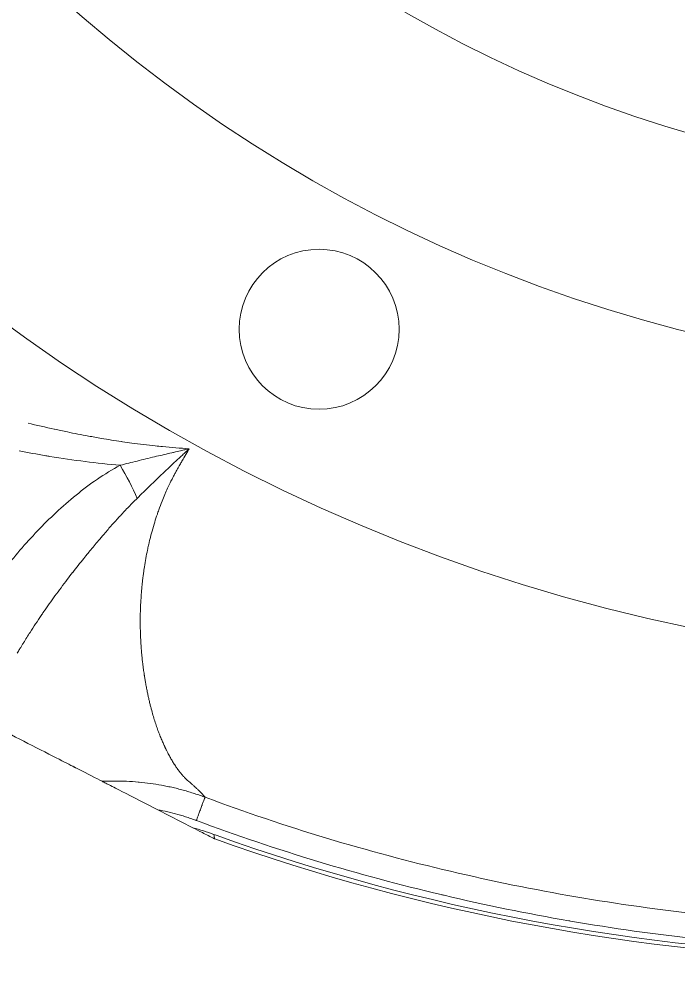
# Model space of a CAD drawing. Header units: millimetres. Extents: x -2122 to 22797, y 3569 to 89276.
# Drawn here: x 9262.2 to 9393, y 87400.9 to 87588.3 of the extents above; entities that cross this region are included whole.
import ezdxf

# ---------------------------------------------------------------- set-up
doc = ezdxf.new("R2010")
doc.units = ezdxf.units.MM
doc.header["$LTSCALE"] = 20
doc.layers.add('IA-DIBUJO', color=3, linetype='Continuous', lineweight=30)

msp = doc.modelspace()

# ---------------------------------------------------------------- linework, layer by layer
at = {"layer": 'IA-DIBUJO', "color": 3, "linetype": 'Continuous', "lineweight": 0, "extrusion": (0, 1, -2.22045e-16)}
for p, q in [((9265.39, 87507.73, 1283.42), (9265.39, 87507.73, 1283.42)), ((9269.91, 87474.51, 1283.42), (9269.91, 87474.51, 1283.42)), ((9267.43, 87471.05, 1283.42), (9267.43, 87471.05, 1283.42)), ((9289.74, 87431.32, 1283.42), (9296.71, 87427.75, 1283.42))]:
    msp.add_line(p, q, dxfattribs=at)
at = {"layer": 'IA-DIBUJO', "color": 2, "linetype": 'Continuous', "lineweight": 0}
for centre, radius in [((9465.92, 87809.58, 1283.42), 349.25), ((9465.92, 87809.58, 1283.42), 292.1), ((9321.77, 87526.69, 1283.42), 15.88)]:
    msp.add_circle(centre, radius, dxfattribs=at)
at = {"layer": 'IA-DIBUJO', "color": 3, "linetype": 'Continuous', "lineweight": 0}
msp.add_circle((9465.92, 87809.58, 1283.42), 254, dxfattribs=at)
for centre, major_axis, ratio, start_param, end_param in [((9282.31, 87496.72, 1283.42), (-4.63, 8.72), 0.146212, -2.071313, -1.301949), ((-6905.11, 93842.02, 1283.42), (16203.32, -6443.11), 0.051398, 0.02878, 0.029631)]:
    msp.add_ellipse(centre, major_axis=major_axis, ratio=ratio, start_param=start_param, end_param=end_param, dxfattribs=at)
for points, knots in [([(9295.99, 87502.98, 1283.42), (9295.11, 87503.03, 1283.42), (9294.24, 87503.09, 1283.42), (9292.47, 87503.23, 1283.42), (9291.58, 87503.31, 1283.42), (9290.21, 87503.44, 1283.42), (9289.73, 87503.49, 1283.42), (9287.69, 87503.71, 1283.42), (9286.14, 87503.9, 1283.42), (9283.98, 87504.19, 1283.42), (9283.37, 87504.28, 1283.42), (9282.68, 87504.38, 1283.42), (9282.6, 87504.39, 1283.42), (9281.2, 87504.6, 1283.42), (9279.89, 87504.81, 1283.42), (9277.71, 87505.18, 1283.42), (9276.85, 87505.33, 1283.42), (9274.6, 87505.75, 1283.42), (9273.2, 87506.02, 1283.42), (9270.95, 87506.49, 1283.42), (9270.1, 87506.67, 1283.42), (9269.24, 87506.86, 1283.42), (9269.23, 87506.86, 1283.42), (9267.47, 87507.24, 1283.42), (9265.74, 87507.64, 1283.42), (9264, 87508.07, 1283.42)], [-0.00513072, -0.00513072, -0.00513072, -0.00513072, -0.00379669, -0.00379669, -0.00243975, -0.00243975, -0.00170309, -0.00170309, 0.00066459, 0.00066459, 0.00160637, 0.00160637, 0.00172466, 0.00172466, 0.00375339, 0.00375339, 0.00507953, 0.00507953, 0.00723894, 0.00723894, 0.00856236, 0.00856236, 0.00858018, 0.00858018, 0.01128995, 0.01128995, 0.01128995, 0.01128995]), ([(9262.27, 87502.55, 1283.42), (9264.01, 87502.21, 1283.42), (9265.76, 87501.89, 1283.42), (9267.51, 87501.6, 1283.42), (9267.79, 87501.55, 1283.42), (9268.07, 87501.51, 1283.42), (9268.35, 87501.46, 1283.42), (9270.67, 87501.08, 1283.42), (9273, 87500.74, 1283.42), (9275.33, 87500.44, 1283.42), (9277.65, 87500.15, 1283.42), (9279.98, 87499.9, 1283.42), (9282.31, 87499.69, 1283.42)], [0.00197181, 0.00197181, 0.00197181, 0.00197181, 0.00466944, 0.00466944, 0.00466944, 0.00510061, 0.00510061, 0.00510061, 0.00867547, 0.00867547, 0.00867547, 0.01223161, 0.01223161, 0.01223161, 0.01223161]), ([(9295.99, 87502.98, 1283.42), (9295.92, 87502.96, 1283.42), (9295.84, 87502.95, 1283.42), (9295.7, 87502.91, 1283.42), (9295.63, 87502.9, 1283.42), (9295.42, 87502.85, 1283.42), (9295.27, 87502.81, 1283.42), (9294.85, 87502.71, 1283.42), (9294.56, 87502.64, 1283.42), (9293.82, 87502.47, 1283.42), (9293.37, 87502.36, 1283.42), (9292.79, 87502.23, 1283.42), (9292.68, 87502.2, 1283.42), (9292.05, 87502.06, 1283.42), (9291.54, 87501.94, 1283.42), (9290.52, 87501.7, 1283.42), (9290.02, 87501.59, 1283.42), (9289.39, 87501.44, 1283.42), (9289.26, 87501.41, 1283.42), (9288.54, 87501.24, 1283.42), (9287.95, 87501.1, 1283.42), (9286.79, 87500.82, 1283.42), (9286.22, 87500.68, 1283.42), (9285.1, 87500.4, 1283.42), (9284.54, 87500.26, 1283.42), (9283.44, 87499.98, 1283.42), (9282.89, 87499.84, 1283.42), (9282.33, 87499.7, 1283.42), (9282.32, 87499.7, 1283.42), (9282.31, 87499.69, 1283.42)], [0.000000126, 0.000000126, 0.000000126, 0.000000126, 0.00011133, 0.00011133, 0.000222659, 0.000222659, 0.000445318, 0.000445318, 0.000890636, 0.000890636, 0.001599908, 0.001599908, 0.001781272, 0.001781272, 0.002579859, 0.002579859, 0.003363744, 0.003363744, 0.003562544, 0.003562544, 0.004484327, 0.004484327, 0.005377622, 0.005377622, 0.006244959, 0.006244959, 0.007112297, 0.007112297, 0.007125088, 0.007125088, 0.007125088, 0.007125088]), ([(9285.65, 87493.13, 1283.42), (9286.5, 87493.96, 1283.42), (9287.35, 87494.79, 1283.42), (9288.62, 87496.03, 1283.42), (9289.05, 87496.44, 1283.42), (9289.9, 87497.26, 1283.42), (9290.33, 87497.67, 1283.42), (9291.62, 87498.9, 1283.42), (9292.48, 87499.71, 1283.42), (9293.78, 87500.92, 1283.42), (9294.22, 87501.32, 1283.42), (9294.87, 87501.93, 1283.42), (9295.08, 87502.13, 1283.42), (9295.41, 87502.44, 1283.42), (9295.52, 87502.54, 1283.42), (9295.68, 87502.69, 1283.42), (9295.73, 87502.74, 1283.42), (9295.82, 87502.82, 1283.42), (9295.84, 87502.84, 1283.42), (9295.88, 87502.88, 1283.42), (9295.9, 87502.89, 1283.42), (9295.93, 87502.91, 1283.42), (9295.94, 87502.92, 1283.42), (9295.99, 87502.98, 1283.42)], [0, 0, 0, 0, 0.00180107, 0.00180107, 0.002701604, 0.002701604, 0.003602139, 0.003602139, 0.005403209, 0.005403209, 0.006303743, 0.006303743, 0.006754011, 0.006754011, 0.006979145, 0.006979145, 0.007091711, 0.007091711, 0.007147995, 0.007147995, 0.007176137, 0.007176137, 0.007204245, 0.007204245, 0.007204245, 0.007204245]), ([(9299.13, 87433.81, 1283.42), (9299.11, 87433.84, 1283.42), (9299.09, 87433.87, 1283.42), (9299.05, 87433.92, 1283.42), (9299.04, 87433.93, 1283.42), (9299.02, 87433.97, 1283.42), (9299, 87433.99, 1283.42), (9298.98, 87434.02, 1283.42), (9298.97, 87434.03, 1283.42), (9298.97, 87434.04, 1283.42), (9298.96, 87434.04, 1283.42), (9298.96, 87434.04, 1283.42), (9298.96, 87434.05, 1283.42), (9298.94, 87434.07, 1283.42), (9298.93, 87434.08, 1283.42), (9298.84, 87434.18, 1283.42), (9298.75, 87434.28, 1283.42), (9298.62, 87434.43, 1283.42), (9298.57, 87434.47, 1283.42), (9298.45, 87434.6, 1283.42), (9298.37, 87434.68, 1283.42), (9298.22, 87434.82, 1283.42), (9298.16, 87434.88, 1283.42), (9298.07, 87434.97, 1283.42), (9298.03, 87435.01, 1283.42), (9297.86, 87435.17, 1283.42), (9297.71, 87435.31, 1283.42), (9297.5, 87435.51, 1283.42), (9297.44, 87435.56, 1283.42), (9297.37, 87435.63, 1283.42), (9297.36, 87435.64, 1283.42), (9297.23, 87435.75, 1283.42), (9297.11, 87435.86, 1283.42), (9296.92, 87436.04, 1283.42), (9296.85, 87436.1, 1283.42), (9296.72, 87436.21, 1283.42), (9296.67, 87436.27, 1283.42), (9296.59, 87436.33, 1283.42), (9296.58, 87436.35, 1283.42), (9296.56, 87436.36, 1283.42), (9296.56, 87436.36, 1283.42), (9296.54, 87436.38, 1283.42), (9296.53, 87436.39, 1283.42), (9296.51, 87436.4, 1283.42), (9296.51, 87436.41, 1283.42), (9296.47, 87436.45, 1283.42), (9296.43, 87436.48, 1283.42), (9296.34, 87436.56, 1283.42), (9296.27, 87436.62, 1283.42), (9296.21, 87436.68, 1283.42), (9296.2, 87436.69, 1283.42), (9296.17, 87436.71, 1283.42), (9296.14, 87436.74, 1283.42), (9296.11, 87436.77, 1283.42), (9296.1, 87436.77, 1283.42), (9296.08, 87436.8, 1283.42), (9296.06, 87436.81, 1283.42), (9296.03, 87436.84, 1283.42), (9296.01, 87436.85, 1283.42), (9295.97, 87436.89, 1283.42), (9295.94, 87436.91, 1283.42), (9295.91, 87436.94, 1283.42), (9295.9, 87436.94, 1283.42), (9295.9, 87436.95, 1283.42), (9295.9, 87436.95, 1283.42), (9295.89, 87436.96, 1283.42), (9295.88, 87436.97, 1283.42), (9295.86, 87436.98, 1283.42), (9295.85, 87436.98, 1283.42), (9295.85, 87436.99, 1283.42), (9295.84, 87436.99, 1283.42), (9295.83, 87437, 1283.42), (9295.83, 87437, 1283.42), (9295.82, 87437.01, 1283.42), (9295.82, 87437.01, 1283.42), (9295.81, 87437.02, 1283.42), (9295.8, 87437.03, 1283.42), (9295.79, 87437.03, 1283.42), (9295.79, 87437.03, 1283.42), (9295.78, 87437.04, 1283.42), (9295.78, 87437.04, 1283.42), (9295.76, 87437.05, 1283.42), (9295.76, 87437.06, 1283.42), (9295.74, 87437.07, 1283.42), (9295.74, 87437.07, 1283.42), (9295.72, 87437.08, 1283.42), (9295.72, 87437.08, 1283.42), (9295.71, 87437.09, 1283.42), (9295.7, 87437.09, 1283.42), (9295.7, 87437.1, 1283.42), (9295.69, 87437.1, 1283.42), (9295.69, 87437.11, 1283.42), (9295.68, 87437.11, 1283.42), (9295.67, 87437.12, 1283.42), (9295.67, 87437.12, 1283.42), (9295.66, 87437.13, 1283.42), (9295.66, 87437.13, 1283.42), (9295.66, 87437.13, 1283.42), (9295.66, 87437.13, 1283.42), (9295.66, 87437.13, 1283.42), (9295.66, 87437.13, 1283.42), (9295.65, 87437.14, 1283.42), (9295.64, 87437.14, 1283.42), (9295.62, 87437.17, 1283.42), (9295.6, 87437.18, 1283.42), (9295.57, 87437.21, 1283.42), (9295.55, 87437.23, 1283.42), (9295.52, 87437.25, 1283.42), (9295.52, 87437.25, 1283.42), (9295.52, 87437.26, 1283.42), (9295.52, 87437.26, 1283.42), (9295.47, 87437.29, 1283.42), (9295.44, 87437.33, 1283.42), (9295.4, 87437.37, 1283.42), (9295.39, 87437.38, 1283.42), (9295.38, 87437.39, 1283.42), (9295.38, 87437.39, 1283.42), (9295.38, 87437.39, 1283.42), (9295.38, 87437.39, 1283.42), (9295.38, 87437.39, 1283.42), (9295.38, 87437.4, 1283.42), (9295.37, 87437.4, 1283.42), (9295.36, 87437.42, 1283.42), (9295.35, 87437.43, 1283.42), (9295.32, 87437.46, 1283.42), (9295.3, 87437.48, 1283.42), (9295.25, 87437.52, 1283.42), (9295.23, 87437.54, 1283.42), (9295.2, 87437.57, 1283.42), (9295.19, 87437.58, 1283.42), (9295.18, 87437.59, 1283.42), (9295.18, 87437.6, 1283.42), (9295.18, 87437.6, 1283.42), (9295.18, 87437.6, 1283.42), (9295.16, 87437.61, 1283.42), (9295.15, 87437.63, 1283.42), (9295.12, 87437.66, 1283.42), (9295.1, 87437.68, 1283.42), (9295.01, 87437.78, 1283.42), (9294.93, 87437.86, 1283.42), (9294.83, 87437.97, 1283.42), (9294.81, 87437.99, 1283.42), (9294.78, 87438.02, 1283.42), (9294.77, 87438.03, 1283.42), (9294.76, 87438.05, 1283.42), (9294.75, 87438.06, 1283.42), (9294.68, 87438.14, 1283.42), (9294.61, 87438.22, 1283.42), (9294.53, 87438.32, 1283.42), (9294.51, 87438.33, 1283.42), (9294.41, 87438.45, 1283.42), (9294.33, 87438.55, 1283.42), (9294.18, 87438.74, 1283.42), (9294.11, 87438.82, 1283.42), (9294.02, 87438.94, 1283.42), (9293.99, 87438.98, 1283.42), (9293.81, 87439.21, 1283.42), (9293.66, 87439.42, 1283.42), (9293.5, 87439.65, 1283.42), (9293.48, 87439.67, 1283.42), (9293.32, 87439.91, 1283.42), (9293.17, 87440.14, 1283.42), (9292.87, 87440.6, 1283.42), (9292.73, 87440.83, 1283.42), (9292.51, 87441.2, 1283.42), (9292.44, 87441.32, 1283.42), (9292.33, 87441.52, 1283.42), (9292.29, 87441.59, 1283.42), (9292.22, 87441.71, 1283.42), (9292.19, 87441.77, 1283.42), (9292.02, 87442.08, 1283.42), (9291.88, 87442.34, 1283.42), (9291.65, 87442.78, 1283.42), (9291.57, 87442.95, 1283.42), (9291.45, 87443.19, 1283.42), (9291.41, 87443.26, 1283.42), (9291.35, 87443.39, 1283.42), (9291.32, 87443.45, 1283.42), (9291.28, 87443.55, 1283.42), (9291.26, 87443.59, 1283.42), (9291.22, 87443.67, 1283.42), (9291.2, 87443.71, 1283.42), (9291.17, 87443.78, 1283.42), (9291.16, 87443.8, 1283.42), (9291.14, 87443.83, 1283.42), (9291.14, 87443.84, 1283.42), (9291.13, 87443.85, 1283.42), (9291.13, 87443.86, 1283.42), (9291.07, 87443.98, 1283.42), (9291.02, 87444.1, 1283.42), (9290.85, 87444.46, 1283.42), (9290.74, 87444.72, 1283.42), (9290.5, 87445.27, 1283.42), (9290.38, 87445.56, 1283.42), (9290.14, 87446.17, 1283.42), (9290.01, 87446.48, 1283.42), (9289.77, 87447.14, 1283.42), (9289.64, 87447.48, 1283.42), (9289.4, 87448.19, 1283.42), (9289.28, 87448.56, 1283.42), (9289.04, 87449.31, 1283.42), (9288.92, 87449.7, 1283.42), (9288.69, 87450.5, 1283.42), (9288.57, 87450.91, 1283.42), (9288.44, 87451.4, 1283.42), (9288.43, 87451.46, 1283.42), (9288.35, 87451.75, 1283.42), (9288.29, 87451.99, 1283.42), (9288.2, 87452.35, 1283.42), (9288.17, 87452.47, 1283.42), (9288.14, 87452.61, 1283.42), (9288.14, 87452.63, 1283.42), (9288.14, 87452.64, 1283.42), (9288.14, 87452.64, 1283.42), (9288.13, 87452.65, 1283.42), (9288.13, 87452.66, 1283.42), (9288.12, 87452.69, 1283.42), (9288.12, 87452.71, 1283.42), (9288.1, 87452.77, 1283.42), (9288.09, 87452.81, 1283.42), (9288.03, 87453.09, 1283.42), (9287.97, 87453.34, 1283.42), (9287.89, 87453.7, 1283.42), (9287.87, 87453.8, 1283.42), (9287.79, 87454.18, 1283.42), (9287.73, 87454.46, 1283.42), (9287.61, 87455.04, 1283.42), (9287.55, 87455.34, 1283.42), (9287.44, 87455.94, 1283.42), (9287.38, 87456.24, 1283.42), (9287.29, 87456.79, 1283.42), (9287.24, 87457.05, 1283.42), (9287.18, 87457.45, 1283.42), (9287.15, 87457.58, 1283.42), (9287.12, 87457.79, 1283.42), (9287.11, 87457.86, 1283.42), (9287.09, 87457.96, 1283.42), (9287.09, 87457.98, 1283.42), (9287.08, 87458.02, 1283.42), (9287.08, 87458.03, 1283.42), (9287.08, 87458.08, 1283.42), (9287.07, 87458.13, 1283.42), (9287.01, 87458.53, 1283.42), (9286.96, 87458.89, 1283.42), (9286.87, 87459.51, 1283.42), (9286.84, 87459.78, 1283.42), (9286.78, 87460.24, 1283.42), (9286.76, 87460.43, 1283.42), (9286.7, 87460.9, 1283.42), (9286.67, 87461.17, 1283.42), (9286.62, 87461.68, 1283.42), (9286.6, 87461.92, 1283.42), (9286.56, 87462.34, 1283.42), (9286.54, 87462.53, 1283.42), (9286.52, 87462.81, 1283.42), (9286.51, 87462.92, 1283.42), (9286.48, 87463.2, 1283.42), (9286.47, 87463.36, 1283.42), (9286.45, 87463.65, 1283.42), (9286.44, 87463.77, 1283.42), (9286.43, 87463.88, 1283.42), (9286.43, 87463.89, 1283.42), (9286.43, 87463.9, 1283.42), (9286.43, 87463.91, 1283.42), (9286.43, 87463.92, 1283.42), (9286.4, 87464.33, 1283.42), (9286.38, 87464.74, 1283.42), (9286.35, 87465.35, 1283.42), (9286.34, 87465.55, 1283.42), (9286.31, 87466.27, 1283.42), (9286.3, 87466.77, 1283.42), (9286.28, 87467.77, 1283.42), (9286.27, 87468.27, 1283.42), (9286.27, 87469.27, 1283.42), (9286.28, 87469.77, 1283.42), (9286.3, 87470.77, 1283.42), (9286.32, 87471.27, 1283.42), (9286.36, 87472.17, 1283.42), (9286.38, 87472.56, 1283.42), (9286.43, 87473.45, 1283.42), (9286.47, 87473.94, 1283.42), (9286.55, 87474.94, 1283.42), (9286.59, 87475.45, 1283.42), (9286.67, 87476.19, 1283.42), (9286.7, 87476.43, 1283.42), (9286.73, 87476.72, 1283.42), (9286.73, 87476.78, 1283.42), (9286.74, 87476.86, 1283.42), (9286.75, 87476.9, 1283.42), (9286.75, 87476.94, 1283.42), (9286.75, 87476.94, 1283.42), (9286.79, 87477.26, 1283.42), (9286.83, 87477.58, 1283.42), (9286.89, 87478.02, 1283.42), (9286.9, 87478.14, 1283.42), (9286.98, 87478.69, 1283.42), (9287.04, 87479.11, 1283.42), (9287.19, 87480.1, 1283.42), (9287.28, 87480.66, 1283.42), (9287.49, 87481.77, 1283.42), (9287.59, 87482.31, 1283.42), (9287.77, 87483.17, 1283.42), (9287.84, 87483.49, 1283.42), (9287.95, 87483.98, 1283.42), (9287.99, 87484.15, 1283.42), (9288.06, 87484.43, 1283.42), (9288.08, 87484.54, 1283.42), (9288.13, 87484.74, 1283.42), (9288.15, 87484.84, 1283.42), (9288.32, 87485.51, 1283.42), (9288.47, 87486.08, 1283.42), (9288.79, 87487.24, 1283.42), (9288.96, 87487.83, 1283.42), (9289.31, 87488.95, 1283.42), (9289.48, 87489.49, 1283.42), (9289.69, 87490.08, 1283.42), (9289.71, 87490.14, 1283.42), (9289.75, 87490.27, 1283.42), (9289.77, 87490.33, 1283.42), (9289.84, 87490.54, 1283.42), (9289.89, 87490.68, 1283.42), (9290.15, 87491.41, 1283.42), (9290.37, 87491.99, 1283.42), (9290.78, 87493.01, 1283.42), (9290.96, 87493.44, 1283.42), (9291.19, 87494, 1283.42), (9291.25, 87494.12, 1283.42), (9291.47, 87494.64, 1283.42), (9291.65, 87495.02, 1283.42), (9292, 87495.78, 1283.42), (9292.18, 87496.15, 1283.42), (9292.39, 87496.56, 1283.42), (9292.41, 87496.61, 1283.42), (9292.46, 87496.69, 1283.42), (9292.48, 87496.73, 1283.42), (9292.51, 87496.79, 1283.42), (9292.52, 87496.81, 1283.42), (9292.54, 87496.86, 1283.42), (9292.56, 87496.9, 1283.42), (9292.68, 87497.13, 1283.42), (9292.79, 87497.33, 1283.42), (9293.01, 87497.76, 1283.42), (9293.13, 87497.98, 1283.42), (9293.37, 87498.42, 1283.42), (9293.49, 87498.65, 1283.42), (9293.72, 87499.06, 1283.42), (9293.83, 87499.25, 1283.42), (9294.06, 87499.67, 1283.42), (9294.2, 87499.9, 1283.42), (9294.48, 87500.39, 1283.42), (9294.62, 87500.64, 1283.42), (9294.82, 87500.97, 1283.42), (9294.86, 87501.06, 1283.42), (9295.17, 87501.58, 1283.42), (9295.44, 87502.04, 1283.42), (9295.81, 87502.67, 1283.42), (9295.9, 87502.82, 1283.42), (9295.99, 87502.98, 1283.42)], [0.0368756, 0.0368756, 0.0368756, 0.0368756, 0.0474343, 0.0474343, 0.0519244, 0.0519244, 0.0594488, 0.0594488, 0.0613299, 0.0613299, 0.0622704, 0.0622704, 0.063211, 0.063211, 0.0669732, 0.0669732, 0.0878734, 0.0878734, 0.0970708, 0.0970708, 0.1121197, 0.1121197, 0.1216281, 0.1216281, 0.1271685, 0.1271685, 0.1481993, 0.1481993, 0.1559246, 0.1559246, 0.1572661, 0.1572661, 0.1723149, 0.1723149, 0.1807326, 0.1807326, 0.1873638, 0.1873638, 0.1890704, 0.1890704, 0.1892449, 0.1892449, 0.1904501, 0.1904501, 0.191126, 0.191126, 0.1948882, 0.1948882, 0.2015426, 0.2015426, 0.2024126, 0.2024126, 0.2050712, 0.2050712, 0.2061748, 0.2061748, 0.2083765, 0.2083765, 0.209937, 0.209937, 0.2132044, 0.2132044, 0.2135326, 0.2135326, 0.2136992, 0.2136992, 0.2146397, 0.2146397, 0.215222, 0.215222, 0.2155803, 0.2155803, 0.2159932, 0.2159932, 0.2164236, 0.2164236, 0.2169227, 0.2169227, 0.2170671, 0.2170671, 0.2174614, 0.2174614, 0.2179317, 0.2179317, 0.2183437, 0.2183437, 0.2187482, 0.2187482, 0.2191545, 0.2191545, 0.2193425, 0.2193425, 0.219888, 0.219888, 0.2201608, 0.2201608, 0.2202764, 0.2202764, 0.2203955, 0.2203955, 0.2204336, 0.2204336, 0.2212236, 0.2212236, 0.2231047, 0.2231047, 0.2246627, 0.2246627, 0.2249858, 0.2249858, 0.2250327, 0.2250327, 0.228748, 0.228748, 0.2296886, 0.2298061, 0.2298061, 0.2299237, 0.2299237, 0.2301588, 0.2301588, 0.2314575, 0.2314575, 0.232866, 0.232866, 0.2346868, 0.2346868, 0.2360763, 0.2360763, 0.2365076, 0.2365076, 0.2366251, 0.2366251, 0.2367427, 0.2367427, 0.2381535, 0.2381535, 0.2400346, 0.2400346, 0.247559, 0.247559, 0.2494401, 0.2494401, 0.2503807, 0.2503807, 0.2513212, 0.2513212, 0.2585308, 0.2585308, 0.2602236, 0.2602236, 0.2692145, 0.2692145, 0.2759577, 0.2759577, 0.279155, 0.279155, 0.2945704, 0.2945704, 0.2961872, 0.2961872, 0.3116522, 0.3116522, 0.3263639, 0.3263639, 0.3337865, 0.3337865, 0.337664, 0.337664, 0.3408981, 0.3408981, 0.3548882, 0.3548882, 0.3634599, 0.3634599, 0.3670068, 0.3670068, 0.3696948, 0.3696948, 0.3717118, 0.3717118, 0.3735929, 0.3735929, 0.3747686, 0.3747686, 0.3750037, 0.3750037, 0.375474, 0.375474, 0.3829984, 0.3829984, 0.3980472, 0.3980472, 0.4134465, 0.4134465, 0.4286592, 0.4286592, 0.4435575, 0.4435575, 0.4582425, 0.4582425, 0.4724931, 0.4724931, 0.4865048, 0.4865048, 0.4883401, 0.4883401, 0.4958646, 0.4958646, 0.4996268, 0.4996268, 0.5000127, 0.5000127, 0.500097, 0.500097, 0.5005673, 0.5005673, 0.5015079, 0.5015079, 0.503389, 0.503389, 0.5142656, 0.5142656, 0.5184378, 0.5184378, 0.5290215, 0.5290215, 0.5393563, 0.5393563, 0.5485354, 0.5485354, 0.5560598, 0.5560598, 0.559822, 0.559822, 0.5617031, 0.5617031, 0.5624802, 0.5624802, 0.5626437, 0.5626437, 0.5635842, 0.5635842, 0.5714864, 0.5714864, 0.5781406, 0.5781406, 0.5830894, 0.5830894, 0.5906913, 0.5906913, 0.5982581, 0.5982581, 0.6050032, 0.6050032, 0.6094258, 0.6094258, 0.617073, 0.617073, 0.6242993, 0.6242993, 0.6247201, 0.6249552, 0.6249552, 0.6251903, 0.6251903, 0.6358928, 0.6358928, 0.6414441, 0.6414441, 0.6549455, 0.6549455, 0.6687051, 0.6687051, 0.6827399, 0.6827399, 0.6972885, 0.6972885, 0.7089023, 0.7089023, 0.7239412, 0.7239412, 0.7400905, 0.7400905, 0.7479323, 0.7479323, 0.7498134, 0.7498134, 0.7506844, 0.7506844, 0.7507539, 0.7507539, 0.7588762, 0.7588762, 0.762053, 0.762053, 0.7730326, 0.7730326, 0.7877957, 0.7877957, 0.802542, 0.802542, 0.8112349, 0.8112349, 0.8159804, 0.8159804, 0.8190382, 0.8190382, 0.8217658, 0.8217658, 0.8380873, 0.8380873, 0.8555182, 0.8555182, 0.872085, 0.872085, 0.8740204, 0.8740204, 0.8758472, 0.8758472, 0.8796094, 0.8796094, 0.8956567, 0.8956567, 0.9081444, 0.9081444, 0.9117039, 0.9117039, 0.9232413, 0.9232413, 0.9345276, 0.9345276, 0.9360425, 0.9360425, 0.9372501, 0.9372501, 0.9379236, 0.9379236, 0.9398047, 0.9398047, 0.9485077, 0.9485077, 0.9567088, 0.9567088, 0.9642136, 0.9642136, 0.9699024, 0.9699024, 0.9767514, 0.9767514, 0.9833208, 0.9833208, 0.9854581, 0.9854581, 0.9965323, 0.9965323, 0.9999985, 0.9999985, 0.9999985, 0.9999985]), ([(9282.31, 87499.69, 1283.42), (9280.74, 87498.86, 1283.42), (9279.23, 87497.93, 1283.42), (9277.77, 87496.94, 1283.42), (9276.31, 87495.94, 1283.42), (9274.91, 87494.88, 1283.42), (9273.54, 87493.77, 1283.42), (9272.17, 87492.66, 1283.42), (9270.85, 87491.5, 1283.42), (9269.58, 87490.32, 1283.42), (9268.31, 87489.13, 1283.42), (9267.07, 87487.91, 1283.42), (9265.88, 87486.66, 1283.42), (9263.49, 87484.17, 1283.42), (9261.24, 87481.55, 1283.42), (9259.15, 87478.83, 1283.42), (9257.05, 87476.1, 1283.42), (9255.1, 87473.26, 1283.42), (9253.32, 87470.28, 1283.42)], [0, 0, 0, 0, 0.00272153, 0.00272153, 0.00272153, 0.00544305, 0.00544305, 0.00544305, 0.00816458, 0.00816458, 0.00816458, 0.01088611, 0.01088611, 0.01088611, 0.01632916, 0.01632916, 0.01632916, 0.02177222, 0.02177222, 0.02177222, 0.02177222]), ([(9261.86, 87462.38, 1283.42), (9262.01, 87462.64, 1283.42), (9262.16, 87462.9, 1283.42), (9262.32, 87463.15, 1283.42), (9262.37, 87463.25, 1283.42), (9262.43, 87463.34, 1283.42), (9262.48, 87463.43, 1283.42), (9262.57, 87463.58, 1283.42), (9262.66, 87463.74, 1283.42), (9262.76, 87463.89, 1283.42), (9262.87, 87464.08, 1283.42), (9262.99, 87464.28, 1283.42), (9263.11, 87464.47, 1283.42), (9263.54, 87465.16, 1283.42), (9263.97, 87465.85, 1283.42), (9264.41, 87466.53, 1283.42), (9265.13, 87467.67, 1283.42), (9265.88, 87468.79, 1283.42), (9266.64, 87469.9, 1283.42), (9266.78, 87470.12, 1283.42), (9266.93, 87470.33, 1283.42), (9267.08, 87470.55, 1283.42), (9267.09, 87470.56, 1283.42), (9267.09, 87470.57, 1283.42), (9267.1, 87470.58, 1283.42), (9267.84, 87471.64, 1283.42), (9268.59, 87472.7, 1283.42), (9269.35, 87473.75, 1283.42), (9270.16, 87474.85, 1283.42), (9270.97, 87475.94, 1283.42), (9271.8, 87477.03, 1283.42), (9272.15, 87477.49, 1283.42), (9272.5, 87477.95, 1283.42), (9272.86, 87478.41, 1283.42), (9272.87, 87478.42, 1283.42), (9272.87, 87478.42, 1283.42), (9272.88, 87478.43, 1283.42), (9273.6, 87479.36, 1283.42), (9274.33, 87480.29, 1283.42), (9275.07, 87481.21, 1283.42), (9275.36, 87481.57, 1283.42), (9275.65, 87481.93, 1283.42), (9275.94, 87482.28, 1283.42), (9276.05, 87482.41, 1283.42), (9276.15, 87482.54, 1283.42), (9276.26, 87482.68, 1283.42), (9276.83, 87483.37, 1283.42), (9277.41, 87484.06, 1283.42), (9277.99, 87484.75, 1283.42), (9278.33, 87485.16, 1283.42), (9278.67, 87485.56, 1283.42), (9279.02, 87485.96, 1283.42), (9279.05, 87485.99, 1283.42), (9279.07, 87486.02, 1283.42), (9279.1, 87486.05, 1283.42), (9279.61, 87486.66, 1283.42), (9280.14, 87487.25, 1283.42), (9280.66, 87487.85, 1283.42), (9281.16, 87488.41, 1283.42), (9281.67, 87488.97, 1283.42), (9282.18, 87489.53, 1283.42), (9282.21, 87489.56, 1283.42), (9282.23, 87489.59, 1283.42), (9282.26, 87489.62, 1283.42), (9282.28, 87489.64, 1283.42), (9282.31, 87489.67, 1283.42), (9282.33, 87489.69, 1283.42), (9282.88, 87490.29, 1283.42), (9283.43, 87490.88, 1283.42), (9283.99, 87491.46, 1283.42), (9284.54, 87492.02, 1283.42), (9285.09, 87492.58, 1283.42), (9285.65, 87493.13, 1283.42)], [-0.00000006, -0.00000006, -0.00000006, -0.00000006, 0.00045328, 0.00045328, 0.00045328, 0.0006157, 0.0006157, 0.0006157, 0.00088623, 0.00088623, 0.00088623, 0.00123145, 0.00123145, 0.00123145, 0.00246297, 0.00246297, 0.00246297, 0.00450985, 0.00450985, 0.00450985, 0.00490698, 0.00490698, 0.00490698, 0.004926, 0.004926, 0.004926, 0.00689776, 0.00689776, 0.00689776, 0.00896873, 0.00896873, 0.00896873, 0.00985206, 0.00985206, 0.00985206, 0.00986496, 0.00986496, 0.00986496, 0.0116568, 0.0116568, 0.0116568, 0.01235343, 0.01235343, 0.01235343, 0.01260868, 0.01260868, 0.01260868, 0.01397438, 0.01397438, 0.01397438, 0.01477812, 0.01477812, 0.01477812, 0.01483669, 0.01483669, 0.01483669, 0.01603892, 0.01603892, 0.01603892, 0.01717878, 0.01717878, 0.01717878, 0.01724115, 0.01724115, 0.01724115, 0.01729269, 0.01729269, 0.01729269, 0.01851675, 0.01851675, 0.01851675, 0.01970417, 0.01970417, 0.01970417, 0.01970417]), ([(9254.71, 87449.24, 1283.42), (9254.88, 87449.15, 1283.42), (9255.6, 87448.79, 1283.42), (9258.07, 87447.52, 1283.42), (9260.12, 87446.47, 1283.42), (9264.49, 87444.24, 1283.42), (9266.85, 87443.03, 1283.42), (9270.68, 87441.07, 1283.42), (9271.97, 87440.41, 1283.42), (9273.03, 87439.87, 1283.42), (9273.09, 87439.84, 1283.42), (9273.2, 87439.78, 1283.42), (9273.25, 87439.75, 1283.42), (9273.38, 87439.69, 1283.42), (9273.41, 87439.67, 1283.42), (9273.46, 87439.65, 1283.42), (9273.48, 87439.64, 1283.42), (9273.68, 87439.54, 1283.42), (9273.84, 87439.45, 1283.42), (9275.74, 87438.48, 1283.42), (9277.62, 87437.52, 1283.42), (9278.71, 87436.96, 1283.42)], [-30.334649, -30.334649, -30.334649, -30.334649, -29.044662, -29.044662, -27.260778, -27.260778, -25.550257, -25.550257, -24.111942, -24.111942, -23.868008, -23.868008, -23.488121, -23.488121, -23.155127, -23.155127, -22.909285, -22.909285, -20.928945, -20.928945, -0.463393, -0.463393, -0.463393, -0.463393]), ([(9300.9, 87426.42, 1283.42), (9301.05, 87426.36, 1283.42), (9301.2, 87426.31, 1283.42), (9342.24, 87411.58, 1283.42), (9385.53, 87403.5, 1283.42), (9450.76, 87401.65, 1283.42), (9472.55, 87402.75, 1283.42), (9515.68, 87408.44, 1283.42), (9537.02, 87413.04, 1283.42), (9577.29, 87425.17, 1283.42), (9596.28, 87432.47, 1283.42), (9614.6, 87441.17, 1283.42)], [0.4221573, 0.4221573, 0.4221573, 0.4221573, 0.4224025, 0.4224025, 0.4889361, 0.4889361, 0.5222029, 0.5222029, 0.5554698, 0.5554698, 0.5865035, 0.5865035, 0.5865035, 0.5865035]), ([(9301.02, 87425.55, 1283.42), (9301.04, 87425.54, 1283.42), (9301.07, 87425.53, 1283.42), (9342.05, 87410.82, 1283.42), (9385.42, 87402.72, 1283.42), (9450.78, 87400.88, 1283.42), (9472.61, 87401.98, 1283.42), (9515.83, 87407.68, 1283.42), (9537.21, 87412.29, 1283.42), (9577.35, 87424.37, 1283.42), (9596.19, 87431.61, 1283.42), (9614.37, 87440.2, 1283.42)], [0.4230998, 0.4230998, 0.4230998, 0.4230998, 0.423137, 0.423137, 0.4897947, 0.4897947, 0.5231236, 0.5231236, 0.5564524, 0.5564524, 0.5872256, 0.5872256, 0.5872256, 0.5872256]), ([(9299.13, 87433.81, 1283.42), (9299.09, 87433.82, 1283.42), (9299.05, 87433.84, 1283.42), (9299.01, 87433.85, 1283.42), (9299.01, 87433.85, 1283.42), (9298.82, 87433.92, 1283.42), (9298.63, 87433.99, 1283.42), (9298.07, 87434.19, 1283.42), (9297.7, 87434.32, 1283.42), (9296.95, 87434.56, 1283.42), (9296.58, 87434.68, 1283.42), (9295.83, 87434.91, 1283.42), (9295.46, 87435.02, 1283.42), (9294.7, 87435.23, 1283.42), (9294.32, 87435.33, 1283.42), (9293.57, 87435.53, 1283.42), (9293.19, 87435.62, 1283.42), (9292.42, 87435.79, 1283.42), (9292.04, 87435.88, 1283.42), (9291.28, 87436.04, 1283.42), (9290.9, 87436.11, 1283.42), (9290.51, 87436.18, 1283.42), (9290.5, 87436.18, 1283.42), (9289.02, 87436.45, 1283.42), (9287.54, 87436.66, 1283.42), (9286, 87436.8, 1283.42), (9285.94, 87436.81, 1283.42), (9285.11, 87436.89, 1283.42), (9284.32, 87436.94, 1283.42), (9282.88, 87437, 1283.42), (9282.21, 87437.02, 1283.42), (9281.42, 87437.02, 1283.42), (9281.3, 87437.02, 1283.42), (9280.35, 87437.02, 1283.42), (9279.53, 87437, 1283.42), (9278.71, 87436.96, 1283.42)], [-0.00000006, -0.00000006, -0.00000006, -0.00000006, 0.00005778, 0.00005778, 0.00006171, 0.00006171, 0.00035017, 0.00035017, 0.00093649, 0.00093649, 0.00153744, 0.00153744, 0.00213839, 0.00213839, 0.00275104, 0.00275104, 0.00336471, 0.00336471, 0.00397694, 0.00397694, 0.00457298, 0.00457298, 0.00459225, 0.00459225, 0.00688841, 0.00688841, 0.00697378, 0.00697378, 0.00817426, 0.00817426, 0.00918457, 0.00918457, 0.00937486, 0.00937486, 0.01062902, 0.01062902, 0.01062902, 0.01062902]), ([(9278.71, 87436.96, 1283.42), (9278.77, 87436.93, 1283.42), (9278.9, 87436.86, 1283.42), (9279.29, 87436.66, 1283.42), (9279.58, 87436.52, 1283.42), (9280.5, 87436.05, 1283.42), (9281.38, 87435.59, 1283.42), (9284.82, 87433.84, 1283.42), (9287.45, 87432.49, 1283.42), (9289.74, 87431.32, 1283.42)], [-16.106164, -16.106164, -16.106164, -16.106164, -14.289511, -14.289511, -12.075571, -12.075571, -7.726816, -7.726816, -0.00019, -0.00019, -0.00019, -0.00019]), ([(9297.42, 87429.19, 1283.42), (9297.47, 87429.33, 1283.42), (9297.53, 87429.48, 1283.42), (9297.64, 87429.79, 1283.42), (9297.69, 87429.94, 1283.42), (9297.81, 87430.25, 1283.42), (9297.87, 87430.41, 1283.42), (9297.97, 87430.68, 1283.42), (9298.01, 87430.79, 1283.42), (9298.1, 87431.04, 1283.42), (9298.16, 87431.18, 1283.42), (9298.26, 87431.47, 1283.42), (9298.32, 87431.61, 1283.42), (9298.42, 87431.88, 1283.42), (9298.47, 87432.02, 1283.42), (9298.54, 87432.22, 1283.42), (9298.57, 87432.29, 1283.42), (9298.64, 87432.48, 1283.42), (9298.68, 87432.59, 1283.42), (9298.76, 87432.81, 1283.42), (9298.8, 87432.91, 1283.42), (9298.87, 87433.09, 1283.42), (9298.9, 87433.17, 1283.42), (9298.94, 87433.29, 1283.42), (9298.96, 87433.34, 1283.42), (9299, 87433.45, 1283.42), (9299.02, 87433.51, 1283.42), (9299.06, 87433.61, 1283.42), (9299.08, 87433.66, 1283.42), (9299.1, 87433.73, 1283.42), (9299.11, 87433.75, 1283.42), (9299.12, 87433.79, 1283.42), (9299.13, 87433.8, 1283.42), (9299.13, 87433.81, 1283.42)], [0, 0, 0, 0, 0.063941, 0.063941, 0.130062, 0.130062, 0.201239, 0.201239, 0.25, 0.25, 0.318199, 0.318199, 0.38786, 0.38786, 0.459167, 0.459167, 0.5, 0.5, 0.5712, 0.5712, 0.641385, 0.641385, 0.709349, 0.709349, 0.75, 0.75, 0.820943, 0.820943, 0.888276, 0.888276, 0.951784, 0.951784, 1, 1, 1, 1]), ([(9499.24, 87412.71, 1283.42), (9482.44, 87410.33, 1283.42), (9465.59, 87408.86, 1283.42), (9440.24, 87408.23, 1283.42), (9431.78, 87408.29, 1283.42), (9414.84, 87408.99, 1283.42), (9406.35, 87409.62, 1283.42), (9389.47, 87411.43, 1283.42), (9381.08, 87412.61, 1283.42), (9364.39, 87415.47, 1283.42), (9356.09, 87417.16, 1283.42), (9339.59, 87421.04, 1283.42), (9331.38, 87423.24, 1283.42), (9315.13, 87428.14, 1283.42), (9307.09, 87430.84, 1283.42), (9299.13, 87433.81, 1283.42)], [0, 0, 0, 0, 0.0256616, 0.0256616, 0.0384924, 0.0384924, 0.0513232, 0.0513232, 0.064154, 0.064154, 0.0769848, 0.0769848, 0.0898156, 0.0898156, 0.1026464, 0.1026464, 0.1026464, 0.1026464]), ([(9289.74, 87431.32, 1283.42), (9291.09, 87431.06, 1283.42), (9292.43, 87430.75, 1283.42), (9293.75, 87430.38, 1283.42), (9294.43, 87430.19, 1283.42), (9295.11, 87429.98, 1283.42), (9295.79, 87429.76, 1283.42), (9296.12, 87429.65, 1283.42), (9296.46, 87429.53, 1283.42), (9296.8, 87429.41, 1283.42), (9296.96, 87429.35, 1283.42), (9297.13, 87429.29, 1283.42), (9297.3, 87429.23, 1283.42), (9297.34, 87429.22, 1283.42), (9297.38, 87429.2, 1283.42), (9297.42, 87429.19, 1283.42)], [0.018291506, 0.018291506, 0.018291506, 0.018291506, 0.020387826, 0.020387826, 0.020387826, 0.021464796, 0.021464796, 0.021464796, 0.022003192, 0.022003192, 0.022003192, 0.022272361, 0.022272361, 0.022272361, 0.022337256, 0.022337256, 0.022337256, 0.022337256]), ([(9297.42, 87429.19, 1283.42), (9313.39, 87423.24, 1283.42), (9329.58, 87418.36, 1283.42), (9345.99, 87414.47, 1283.42), (9346.19, 87414.42, 1283.42), (9346.39, 87414.38, 1283.42), (9346.59, 87414.33, 1283.42), (9354.8, 87412.4, 1283.42), (9363.05, 87410.71, 1283.42), (9371.36, 87409.27, 1283.42), (9371.46, 87409.26, 1283.42), (9371.57, 87409.24, 1283.42), (9371.67, 87409.22, 1283.42), (9380.08, 87407.77, 1283.42), (9388.55, 87406.58, 1283.42), (9397.07, 87405.66, 1283.42), (9401.34, 87405.2, 1283.42), (9405.61, 87404.81, 1283.42), (9409.91, 87404.48, 1283.42), (9409.96, 87404.48, 1283.42), (9410.01, 87404.48, 1283.42), (9410.06, 87404.47, 1283.42), (9414.3, 87404.15, 1283.42), (9418.56, 87403.91, 1283.42), (9422.81, 87403.73, 1283.42), (9422.91, 87403.72, 1283.42), (9423.02, 87403.72, 1283.42), (9423.12, 87403.72, 1283.42), (9431.62, 87403.37, 1283.42), (9440.11, 87403.31, 1283.42), (9448.59, 87403.51, 1283.42), (9448.8, 87403.51, 1283.42), (9449, 87403.52, 1283.42), (9449.21, 87403.52, 1283.42), (9466.16, 87403.96, 1283.42), (9483.07, 87405.44, 1283.42), (9499.93, 87407.83, 1283.42)], [0, 0, 0, 0, 0.0255945, 0.0255945, 0.0255945, 0.0259109, 0.0259109, 0.0259109, 0.0387063, 0.0387063, 0.0387063, 0.0388663, 0.0388663, 0.0388663, 0.0518181, 0.0518181, 0.0518181, 0.0582994, 0.0582994, 0.0582994, 0.058374, 0.058374, 0.058374, 0.0647771, 0.0647771, 0.0647771, 0.0649299, 0.0649299, 0.0649299, 0.0777326, 0.0777326, 0.0777326, 0.0780417, 0.0780417, 0.0780417, 0.1036434, 0.1036434, 0.1036434, 0.1036434]), ([(9296.71, 87427.75, 1283.42), (9297.31, 87427.45, 1283.42), (9297.95, 87427.12, 1283.42), (9299.34, 87426.41, 1283.42), (9300.14, 87426, 1283.42), (9301.02, 87425.55, 1283.42)], [-15.391531, -15.391531, -15.391531, -15.391531, -7.818948, -7.818948, 0, 0, 0, 0])]:
    msp.add_open_spline(points, degree=3, knots=knots, dxfattribs=at)
msp.add_open_spline([(9300.9, 87426.42, 1283.42), (9299.52, 87426.91, 1283.42), (9298.12, 87427.36, 1283.42), (9296.71, 87427.75, 1283.42)], degree=3, dxfattribs=at)

doc.saveas('drawing.dxf')
